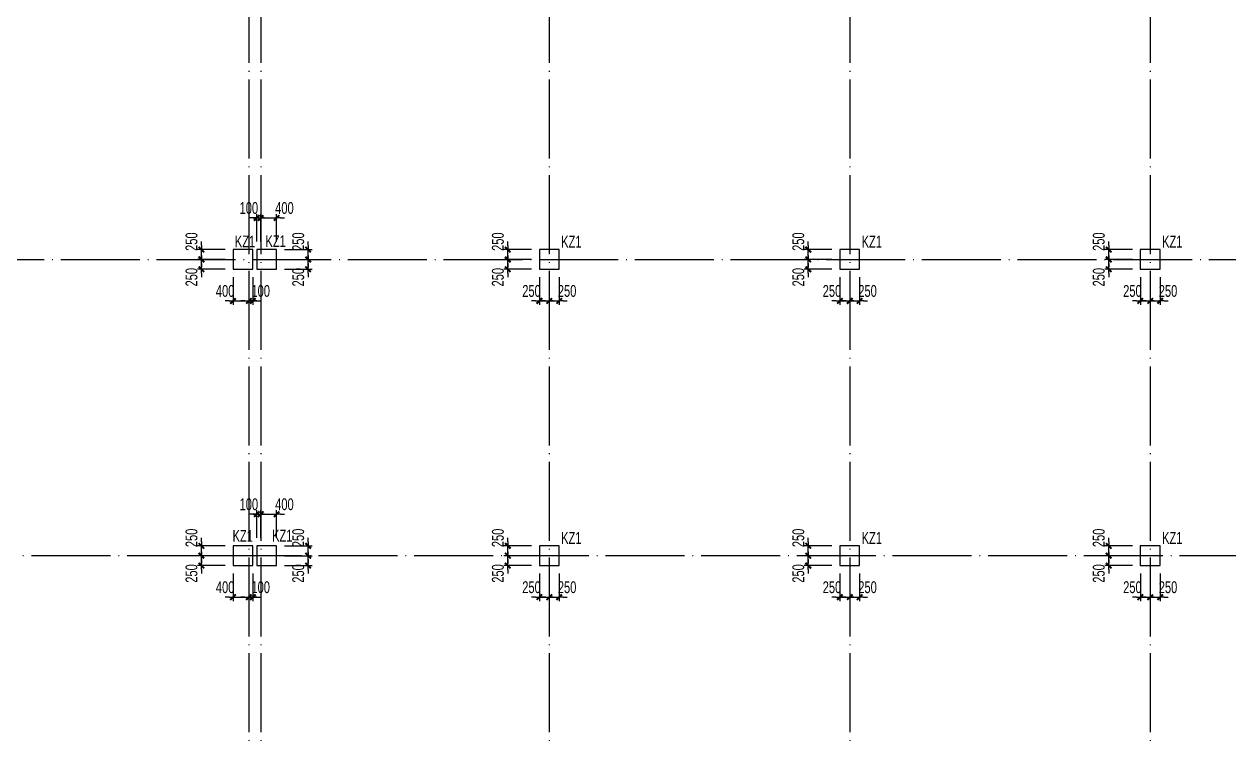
# Model space of a CAD drawing. Extents: x -21254 to 860439, y -324318 to 454338.
# Drawn here: x 576900 to 607375, y -111205 to -93083 of the extents above; entities that cross this region are included whole.
import ezdxf

# ---------------------------------------------------------------- set-up
doc = ezdxf.new("R2010")
doc.units = 0
doc.header["$LTSCALE"] = 1000
doc.header["$MEASUREMENT"] = 0
doc.linetypes.add('DOTE', pattern=[2.42, 2, -0.2, 0.02, -0.2])
doc.layers.get('0').update_dxf_attribs({"linetype": 'CONTINUOUS'})
doc.layers.get('Defpoints').update_dxf_attribs({"linetype": 'CONTINUOUS', "lineweight": 5})
for name, color, linetype in [('COLU', 7, 'CONTINUOUS'), ('COLU_DIM', 3, 'CONTINUOUS'), ('DOTE', 1, 'DOTE'), ('TEXT', 7, 'CONTINUOUS')]:
    doc.layers.add(name, color=color, linetype=linetype)
doc.styles.add('BW_Dim', font='Bweng.shx', dxfattribs={"width": 0.7, "bigfont": 'hztxt.shx'})
doc.dimstyles.new('Cyz_100_100', dxfattribs={"dimtxt": 300, "dimasz": 100, "dimexe": 100, "dimexo": 200, "dimgap": 100, "dimtad": 1, "dimdec": 0, "dimzin": 0, "dimdsep": 46, "dimtxsty": 'BW_Dim', "dimblk": '_bwk', "dimcen": 0, "dimclrt": 7, "dimadec": 0, "dimazin": 0, "dimtfac": 1, "dimtdec": 0, "dimtix": 1, "dimtmove": 2, "dimatfit": 0, "dimfxl": 1, "dimtolj": 1, "dimtzin": 0, "dimarcsym": 0})

# ---------------------------------------------------------------- blocks, each defined once
blk = doc.blocks.new('_bwk')
blk.add_line((-1, 0), (0, 0))
blk.add_lwpolyline([(-0.7, -0.7, 0.5, 0.5, 0), (0.7, 0.7, 0.5, 0.5, 0)], format="xyseb")
blk = doc.blocks.new('*D2905')
at = {"layer": 'COLU_DIM', "color": 0, "lineweight": -2, "transparency": 16777216}
for p, q in [((604935, -99041), (604235, -99041)), ((604335, -98941), (604335, -98841)), ((604335, -99291), (604335, -99041)), ((604935, -99291), (604235, -99291)), ((604335, -99391), (604335, -99491))]:
    blk.add_line(p, q, dxfattribs=at)
at = {"layer": 'Defpoints', "color": 0, "transparency": 16777216}
for p in [(604335, -99041), (605135, -99041), (605135, -99291)]:
    blk.add_point(p, dxfattribs=at)
at = {"layer": 'COLU_DIM', "color": 0, "lineweight": -2, "transparency": 16777216, "xscale": 100, "yscale": 100, "zscale": 100}
for p, rotation in [((604335, -99041), 270), ((604335, -99291), 90)]:
    blk.add_blockref('_bwk', p, dxfattribs=dict(at, rotation=rotation))
at = {"layer": 'COLU_DIM', "color": 7, "transparency": 16777216, "insert": (604085, -99491), "char_height": 300, "attachment_point": 5, "rotation": 90, "style": 'BW_Dim'}
blk.add_mtext('\\A1;250', dxfattribs=at)
blk = doc.blocks.new('*D2906')
at = {"layer": 'COLU_DIM', "color": 0, "lineweight": -2, "transparency": 16777216}
for p, q in [((604335, -98691), (604335, -98591)), ((604935, -98791), (604235, -98791)), ((604935, -99041), (604235, -99041)), ((604335, -99041), (604335, -98791)), ((604335, -99141), (604335, -99241))]:
    blk.add_line(p, q, dxfattribs=at)
at = {"layer": 'Defpoints', "color": 0, "transparency": 16777216}
for p in [(604335, -98791), (605135, -98791), (605135, -99041)]:
    blk.add_point(p, dxfattribs=at)
at = {"layer": 'COLU_DIM', "color": 0, "lineweight": -2, "transparency": 16777216, "xscale": 100, "yscale": 100, "zscale": 100}
for p, rotation in [((604335, -98791), 270), ((604335, -99041), 90)]:
    blk.add_blockref('_bwk', p, dxfattribs=dict(at, rotation=rotation))
at = {"layer": 'COLU_DIM', "color": 7, "transparency": 16777216, "insert": (604085, -98591), "char_height": 300, "attachment_point": 5, "rotation": 90, "style": 'BW_Dim'}
blk.add_mtext('\\A1;250', dxfattribs=at)
blk = doc.blocks.new('*D2907')
at = {"layer": 'COLU_DIM', "color": 0, "lineweight": -2, "transparency": 16777216}
for p, q in [((605135, -99491), (605135, -100191)), ((605385, -99491), (605385, -100191)), ((605035, -100091), (604935, -100091)), ((605135, -100091), (605385, -100091)), ((605485, -100091), (605585, -100091))]:
    blk.add_line(p, q, dxfattribs=at)
at = {"layer": 'Defpoints', "color": 0, "transparency": 16777216}
for p in [(605135, -99291), (605385, -99291), (605385, -100091)]:
    blk.add_point(p, dxfattribs=at)
at = {"layer": 'COLU_DIM', "color": 0, "lineweight": -2, "transparency": 16777216, "xscale": 100, "yscale": 100, "zscale": 100}
blk.add_blockref('_bwk', (605135, -100091), dxfattribs=at)
at = {"layer": 'COLU_DIM', "color": 0, "lineweight": -2, "transparency": 16777216, "xscale": 100, "yscale": 100, "zscale": 100, "rotation": 180}
blk.add_blockref('_bwk', (605385, -100091), dxfattribs=at)
at = {"layer": 'COLU_DIM', "color": 7, "transparency": 16777216, "insert": (604935, -99841), "char_height": 300, "attachment_point": 5, "style": 'BW_Dim'}
blk.add_mtext('\\A1;250', dxfattribs=at)
blk = doc.blocks.new('*D2908')
at = {"layer": 'COLU_DIM', "color": 0, "lineweight": -2, "transparency": 16777216}
for p, q in [((605385, -99491), (605385, -100191)), ((605635, -99491), (605635, -100191)), ((605285, -100091), (605185, -100091)), ((605385, -100091), (605635, -100091)), ((605735, -100091), (605835, -100091))]:
    blk.add_line(p, q, dxfattribs=at)
at = {"layer": 'Defpoints', "color": 0, "transparency": 16777216}
for p in [(605385, -99291), (605635, -99291), (605635, -100091)]:
    blk.add_point(p, dxfattribs=at)
at = {"layer": 'COLU_DIM', "color": 0, "lineweight": -2, "transparency": 16777216, "xscale": 100, "yscale": 100, "zscale": 100}
blk.add_blockref('_bwk', (605385, -100091), dxfattribs=at)
at = {"layer": 'COLU_DIM', "color": 0, "lineweight": -2, "transparency": 16777216, "xscale": 100, "yscale": 100, "zscale": 100, "rotation": 180}
blk.add_blockref('_bwk', (605635, -100091), dxfattribs=at)
at = {"layer": 'COLU_DIM', "color": 7, "transparency": 16777216, "insert": (605835, -99841), "char_height": 300, "attachment_point": 5, "style": 'BW_Dim'}
blk.add_mtext('\\A1;250', dxfattribs=at)
blk = doc.blocks.new('*D2909')
at = {"layer": 'COLU_DIM', "color": 0, "lineweight": -2, "transparency": 16777216}
for p, q in [((604335, -106441), (604335, -106341)), ((604935, -106541), (604235, -106541)), ((604335, -106791), (604335, -106541)), ((604935, -106791), (604235, -106791)), ((604335, -106891), (604335, -106991))]:
    blk.add_line(p, q, dxfattribs=at)
at = {"layer": 'Defpoints', "color": 0, "transparency": 16777216}
for p in [(604335, -106541), (605135, -106541), (605135, -106791)]:
    blk.add_point(p, dxfattribs=at)
at = {"layer": 'COLU_DIM', "color": 0, "lineweight": -2, "transparency": 16777216, "xscale": 100, "yscale": 100, "zscale": 100}
for p, rotation in [((604335, -106541), 270), ((604335, -106791), 90)]:
    blk.add_blockref('_bwk', p, dxfattribs=dict(at, rotation=rotation))
at = {"layer": 'COLU_DIM', "color": 7, "transparency": 16777216, "insert": (604085, -106991), "char_height": 300, "attachment_point": 5, "rotation": 90, "style": 'BW_Dim'}
blk.add_mtext('\\A1;250', dxfattribs=at)
blk = doc.blocks.new('*D2910')
at = {"layer": 'COLU_DIM', "color": 0, "lineweight": -2, "transparency": 16777216}
for p, q in [((604935, -106291), (604235, -106291)), ((604335, -106191), (604335, -106091)), ((604335, -106541), (604335, -106291)), ((604935, -106541), (604235, -106541)), ((604335, -106641), (604335, -106741))]:
    blk.add_line(p, q, dxfattribs=at)
at = {"layer": 'Defpoints', "color": 0, "transparency": 16777216}
for p in [(604335, -106291), (605135, -106291), (605135, -106541)]:
    blk.add_point(p, dxfattribs=at)
at = {"layer": 'COLU_DIM', "color": 0, "lineweight": -2, "transparency": 16777216, "xscale": 100, "yscale": 100, "zscale": 100}
for p, rotation in [((604335, -106291), 270), ((604335, -106541), 90)]:
    blk.add_blockref('_bwk', p, dxfattribs=dict(at, rotation=rotation))
at = {"layer": 'COLU_DIM', "color": 7, "transparency": 16777216, "insert": (604085, -106091), "char_height": 300, "attachment_point": 5, "rotation": 90, "style": 'BW_Dim'}
blk.add_mtext('\\A1;250', dxfattribs=at)
blk = doc.blocks.new('*D2911')
at = {"layer": 'COLU_DIM', "color": 0, "lineweight": -2, "transparency": 16777216}
for p, q in [((605135, -106991), (605135, -107691)), ((605385, -106991), (605385, -107691)), ((605035, -107591), (604935, -107591)), ((605135, -107591), (605385, -107591)), ((605485, -107591), (605585, -107591))]:
    blk.add_line(p, q, dxfattribs=at)
at = {"layer": 'Defpoints', "color": 0, "transparency": 16777216}
for p in [(605135, -106791), (605385, -106791), (605385, -107591)]:
    blk.add_point(p, dxfattribs=at)
at = {"layer": 'COLU_DIM', "color": 0, "lineweight": -2, "transparency": 16777216, "xscale": 100, "yscale": 100, "zscale": 100}
blk.add_blockref('_bwk', (605135, -107591), dxfattribs=at)
at = {"layer": 'COLU_DIM', "color": 0, "lineweight": -2, "transparency": 16777216, "xscale": 100, "yscale": 100, "zscale": 100, "rotation": 180}
blk.add_blockref('_bwk', (605385, -107591), dxfattribs=at)
at = {"layer": 'COLU_DIM', "color": 7, "transparency": 16777216, "insert": (604935, -107341), "char_height": 300, "attachment_point": 5, "style": 'BW_Dim'}
blk.add_mtext('\\A1;250', dxfattribs=at)
blk = doc.blocks.new('*D2912')
at = {"layer": 'COLU_DIM', "color": 0, "lineweight": -2, "transparency": 16777216}
for p, q in [((605385, -106991), (605385, -107691)), ((605635, -106991), (605635, -107691)), ((605285, -107591), (605185, -107591)), ((605385, -107591), (605635, -107591)), ((605735, -107591), (605835, -107591))]:
    blk.add_line(p, q, dxfattribs=at)
at = {"layer": 'Defpoints', "color": 0, "transparency": 16777216}
for p in [(605385, -106791), (605635, -106791), (605635, -107591)]:
    blk.add_point(p, dxfattribs=at)
at = {"layer": 'COLU_DIM', "color": 0, "lineweight": -2, "transparency": 16777216, "xscale": 100, "yscale": 100, "zscale": 100}
blk.add_blockref('_bwk', (605385, -107591), dxfattribs=at)
at = {"layer": 'COLU_DIM', "color": 0, "lineweight": -2, "transparency": 16777216, "xscale": 100, "yscale": 100, "zscale": 100, "rotation": 180}
blk.add_blockref('_bwk', (605635, -107591), dxfattribs=at)
at = {"layer": 'COLU_DIM', "color": 7, "transparency": 16777216, "insert": (605835, -107341), "char_height": 300, "attachment_point": 5, "style": 'BW_Dim'}
blk.add_mtext('\\A1;250', dxfattribs=at)
blk = doc.blocks.new('*D2925')
at = {"layer": 'COLU_DIM', "color": 0, "lineweight": -2, "transparency": 16777216}
for p, q in [((597335, -99041), (596635, -99041)), ((596735, -98941), (596735, -98841)), ((596735, -99291), (596735, -99041)), ((597335, -99291), (596635, -99291)), ((596735, -99391), (596735, -99491))]:
    blk.add_line(p, q, dxfattribs=at)
at = {"layer": 'Defpoints', "color": 0, "transparency": 16777216}
for p in [(596735, -99041), (597535, -99041), (597535, -99291)]:
    blk.add_point(p, dxfattribs=at)
at = {"layer": 'COLU_DIM', "color": 0, "lineweight": -2, "transparency": 16777216, "xscale": 100, "yscale": 100, "zscale": 100}
for p, rotation in [((596735, -99041), 270), ((596735, -99291), 90)]:
    blk.add_blockref('_bwk', p, dxfattribs=dict(at, rotation=rotation))
at = {"layer": 'COLU_DIM', "color": 7, "transparency": 16777216, "insert": (596485, -99491), "char_height": 300, "attachment_point": 5, "rotation": 90, "style": 'BW_Dim'}
blk.add_mtext('\\A1;250', dxfattribs=at)
blk = doc.blocks.new('*D2926')
at = {"layer": 'COLU_DIM', "color": 0, "lineweight": -2, "transparency": 16777216}
for p, q in [((596735, -98691), (596735, -98591)), ((597335, -98791), (596635, -98791)), ((597335, -99041), (596635, -99041)), ((596735, -99041), (596735, -98791)), ((596735, -99141), (596735, -99241))]:
    blk.add_line(p, q, dxfattribs=at)
at = {"layer": 'Defpoints', "color": 0, "transparency": 16777216}
for p in [(596735, -98791), (597535, -98791), (597535, -99041)]:
    blk.add_point(p, dxfattribs=at)
at = {"layer": 'COLU_DIM', "color": 0, "lineweight": -2, "transparency": 16777216, "xscale": 100, "yscale": 100, "zscale": 100}
for p, rotation in [((596735, -98791), 270), ((596735, -99041), 90)]:
    blk.add_blockref('_bwk', p, dxfattribs=dict(at, rotation=rotation))
at = {"layer": 'COLU_DIM', "color": 7, "transparency": 16777216, "insert": (596485, -98591), "char_height": 300, "attachment_point": 5, "rotation": 90, "style": 'BW_Dim'}
blk.add_mtext('\\A1;250', dxfattribs=at)
blk = doc.blocks.new('*D2927')
at = {"layer": 'COLU_DIM', "color": 0, "lineweight": -2, "transparency": 16777216}
for p, q in [((597535, -99491), (597535, -100191)), ((597785, -99491), (597785, -100191)), ((597435, -100091), (597335, -100091)), ((597535, -100091), (597785, -100091)), ((597885, -100091), (597985, -100091))]:
    blk.add_line(p, q, dxfattribs=at)
at = {"layer": 'Defpoints', "color": 0, "transparency": 16777216}
for p in [(597535, -99291), (597785, -99291), (597785, -100091)]:
    blk.add_point(p, dxfattribs=at)
at = {"layer": 'COLU_DIM', "color": 0, "lineweight": -2, "transparency": 16777216, "xscale": 100, "yscale": 100, "zscale": 100}
blk.add_blockref('_bwk', (597535, -100091), dxfattribs=at)
at = {"layer": 'COLU_DIM', "color": 0, "lineweight": -2, "transparency": 16777216, "xscale": 100, "yscale": 100, "zscale": 100, "rotation": 180}
blk.add_blockref('_bwk', (597785, -100091), dxfattribs=at)
at = {"layer": 'COLU_DIM', "color": 7, "transparency": 16777216, "insert": (597335, -99841), "char_height": 300, "attachment_point": 5, "style": 'BW_Dim'}
blk.add_mtext('\\A1;250', dxfattribs=at)
blk = doc.blocks.new('*D2928')
at = {"layer": 'COLU_DIM', "color": 0, "lineweight": -2, "transparency": 16777216}
for p, q in [((597785, -99491), (597785, -100191)), ((598035, -99491), (598035, -100191)), ((597685, -100091), (597585, -100091)), ((597785, -100091), (598035, -100091)), ((598135, -100091), (598235, -100091))]:
    blk.add_line(p, q, dxfattribs=at)
at = {"layer": 'Defpoints', "color": 0, "transparency": 16777216}
for p in [(597785, -99291), (598035, -99291), (598035, -100091)]:
    blk.add_point(p, dxfattribs=at)
at = {"layer": 'COLU_DIM', "color": 0, "lineweight": -2, "transparency": 16777216, "xscale": 100, "yscale": 100, "zscale": 100}
blk.add_blockref('_bwk', (597785, -100091), dxfattribs=at)
at = {"layer": 'COLU_DIM', "color": 0, "lineweight": -2, "transparency": 16777216, "xscale": 100, "yscale": 100, "zscale": 100, "rotation": 180}
blk.add_blockref('_bwk', (598035, -100091), dxfattribs=at)
at = {"layer": 'COLU_DIM', "color": 7, "transparency": 16777216, "insert": (598235, -99841), "char_height": 300, "attachment_point": 5, "style": 'BW_Dim'}
blk.add_mtext('\\A1;250', dxfattribs=at)
blk = doc.blocks.new('*D2929')
at = {"layer": 'COLU_DIM', "color": 0, "lineweight": -2, "transparency": 16777216}
for p, q in [((596735, -106441), (596735, -106341)), ((597335, -106541), (596635, -106541)), ((596735, -106791), (596735, -106541)), ((597335, -106791), (596635, -106791)), ((596735, -106891), (596735, -106991))]:
    blk.add_line(p, q, dxfattribs=at)
at = {"layer": 'Defpoints', "color": 0, "transparency": 16777216}
for p in [(596735, -106541), (597535, -106541), (597535, -106791)]:
    blk.add_point(p, dxfattribs=at)
at = {"layer": 'COLU_DIM', "color": 0, "lineweight": -2, "transparency": 16777216, "xscale": 100, "yscale": 100, "zscale": 100}
for p, rotation in [((596735, -106541), 270), ((596735, -106791), 90)]:
    blk.add_blockref('_bwk', p, dxfattribs=dict(at, rotation=rotation))
at = {"layer": 'COLU_DIM', "color": 7, "transparency": 16777216, "insert": (596485, -106991), "char_height": 300, "attachment_point": 5, "rotation": 90, "style": 'BW_Dim'}
blk.add_mtext('\\A1;250', dxfattribs=at)
blk = doc.blocks.new('*D2930')
at = {"layer": 'COLU_DIM', "color": 0, "lineweight": -2, "transparency": 16777216}
for p, q in [((597335, -106291), (596635, -106291)), ((596735, -106191), (596735, -106091)), ((596735, -106541), (596735, -106291)), ((597335, -106541), (596635, -106541)), ((596735, -106641), (596735, -106741))]:
    blk.add_line(p, q, dxfattribs=at)
at = {"layer": 'Defpoints', "color": 0, "transparency": 16777216}
for p in [(596735, -106291), (597535, -106291), (597535, -106541)]:
    blk.add_point(p, dxfattribs=at)
at = {"layer": 'COLU_DIM', "color": 0, "lineweight": -2, "transparency": 16777216, "xscale": 100, "yscale": 100, "zscale": 100}
for p, rotation in [((596735, -106291), 270), ((596735, -106541), 90)]:
    blk.add_blockref('_bwk', p, dxfattribs=dict(at, rotation=rotation))
at = {"layer": 'COLU_DIM', "color": 7, "transparency": 16777216, "insert": (596485, -106091), "char_height": 300, "attachment_point": 5, "rotation": 90, "style": 'BW_Dim'}
blk.add_mtext('\\A1;250', dxfattribs=at)
blk = doc.blocks.new('*D2931')
at = {"layer": 'COLU_DIM', "color": 0, "lineweight": -2, "transparency": 16777216}
for p, q in [((597535, -106991), (597535, -107691)), ((597785, -106991), (597785, -107691)), ((597435, -107591), (597335, -107591)), ((597535, -107591), (597785, -107591)), ((597885, -107591), (597985, -107591))]:
    blk.add_line(p, q, dxfattribs=at)
at = {"layer": 'Defpoints', "color": 0, "transparency": 16777216}
for p in [(597535, -106791), (597785, -106791), (597785, -107591)]:
    blk.add_point(p, dxfattribs=at)
at = {"layer": 'COLU_DIM', "color": 0, "lineweight": -2, "transparency": 16777216, "xscale": 100, "yscale": 100, "zscale": 100}
blk.add_blockref('_bwk', (597535, -107591), dxfattribs=at)
at = {"layer": 'COLU_DIM', "color": 0, "lineweight": -2, "transparency": 16777216, "xscale": 100, "yscale": 100, "zscale": 100, "rotation": 180}
blk.add_blockref('_bwk', (597785, -107591), dxfattribs=at)
at = {"layer": 'COLU_DIM', "color": 7, "transparency": 16777216, "insert": (597335, -107341), "char_height": 300, "attachment_point": 5, "style": 'BW_Dim'}
blk.add_mtext('\\A1;250', dxfattribs=at)
blk = doc.blocks.new('*D2932')
at = {"layer": 'COLU_DIM', "color": 0, "lineweight": -2, "transparency": 16777216}
for p, q in [((597785, -106991), (597785, -107691)), ((598035, -106991), (598035, -107691)), ((597685, -107591), (597585, -107591)), ((597785, -107591), (598035, -107591)), ((598135, -107591), (598235, -107591))]:
    blk.add_line(p, q, dxfattribs=at)
at = {"layer": 'Defpoints', "color": 0, "transparency": 16777216}
for p in [(597785, -106791), (598035, -106791), (598035, -107591)]:
    blk.add_point(p, dxfattribs=at)
at = {"layer": 'COLU_DIM', "color": 0, "lineweight": -2, "transparency": 16777216, "xscale": 100, "yscale": 100, "zscale": 100}
blk.add_blockref('_bwk', (597785, -107591), dxfattribs=at)
at = {"layer": 'COLU_DIM', "color": 0, "lineweight": -2, "transparency": 16777216, "xscale": 100, "yscale": 100, "zscale": 100, "rotation": 180}
blk.add_blockref('_bwk', (598035, -107591), dxfattribs=at)
at = {"layer": 'COLU_DIM', "color": 7, "transparency": 16777216, "insert": (598235, -107341), "char_height": 300, "attachment_point": 5, "style": 'BW_Dim'}
blk.add_mtext('\\A1;250', dxfattribs=at)
blk = doc.blocks.new('*D2945')
at = {"layer": 'COLU_DIM', "color": 0, "lineweight": -2, "transparency": 16777216}
for p, q in [((589735, -99041), (589035, -99041)), ((589135, -98941), (589135, -98841)), ((589135, -99291), (589135, -99041)), ((589735, -99291), (589035, -99291)), ((589135, -99391), (589135, -99491))]:
    blk.add_line(p, q, dxfattribs=at)
at = {"layer": 'Defpoints', "color": 0, "transparency": 16777216}
for p in [(589135, -99041), (589935, -99041), (589935, -99291)]:
    blk.add_point(p, dxfattribs=at)
at = {"layer": 'COLU_DIM', "color": 0, "lineweight": -2, "transparency": 16777216, "xscale": 100, "yscale": 100, "zscale": 100}
for p, rotation in [((589135, -99041), 270), ((589135, -99291), 90)]:
    blk.add_blockref('_bwk', p, dxfattribs=dict(at, rotation=rotation))
at = {"layer": 'COLU_DIM', "color": 7, "transparency": 16777216, "insert": (588885, -99491), "char_height": 300, "attachment_point": 5, "rotation": 90, "style": 'BW_Dim'}
blk.add_mtext('\\A1;250', dxfattribs=at)
blk = doc.blocks.new('*D2946')
at = {"layer": 'COLU_DIM', "color": 0, "lineweight": -2, "transparency": 16777216}
for p, q in [((589135, -98691), (589135, -98591)), ((589735, -98791), (589035, -98791)), ((589735, -99041), (589035, -99041)), ((589135, -99041), (589135, -98791)), ((589135, -99141), (589135, -99241))]:
    blk.add_line(p, q, dxfattribs=at)
at = {"layer": 'Defpoints', "color": 0, "transparency": 16777216}
for p in [(589135, -98791), (589935, -98791), (589935, -99041)]:
    blk.add_point(p, dxfattribs=at)
at = {"layer": 'COLU_DIM', "color": 0, "lineweight": -2, "transparency": 16777216, "xscale": 100, "yscale": 100, "zscale": 100}
for p, rotation in [((589135, -98791), 270), ((589135, -99041), 90)]:
    blk.add_blockref('_bwk', p, dxfattribs=dict(at, rotation=rotation))
at = {"layer": 'COLU_DIM', "color": 7, "transparency": 16777216, "insert": (588885, -98591), "char_height": 300, "attachment_point": 5, "rotation": 90, "style": 'BW_Dim'}
blk.add_mtext('\\A1;250', dxfattribs=at)
blk = doc.blocks.new('*D2947')
at = {"layer": 'COLU_DIM', "color": 0, "lineweight": -2, "transparency": 16777216}
for p, q in [((589935, -99491), (589935, -100191)), ((590185, -99491), (590185, -100191)), ((589835, -100091), (589735, -100091)), ((589935, -100091), (590185, -100091)), ((590285, -100091), (590385, -100091))]:
    blk.add_line(p, q, dxfattribs=at)
at = {"layer": 'Defpoints', "color": 0, "transparency": 16777216}
for p in [(589935, -99291), (590185, -99291), (590185, -100091)]:
    blk.add_point(p, dxfattribs=at)
at = {"layer": 'COLU_DIM', "color": 0, "lineweight": -2, "transparency": 16777216, "xscale": 100, "yscale": 100, "zscale": 100}
blk.add_blockref('_bwk', (589935, -100091), dxfattribs=at)
at = {"layer": 'COLU_DIM', "color": 0, "lineweight": -2, "transparency": 16777216, "xscale": 100, "yscale": 100, "zscale": 100, "rotation": 180}
blk.add_blockref('_bwk', (590185, -100091), dxfattribs=at)
at = {"layer": 'COLU_DIM', "color": 7, "transparency": 16777216, "insert": (589735, -99841), "char_height": 300, "attachment_point": 5, "style": 'BW_Dim'}
blk.add_mtext('\\A1;250', dxfattribs=at)
blk = doc.blocks.new('*D2948')
at = {"layer": 'COLU_DIM', "color": 0, "lineweight": -2, "transparency": 16777216}
for p, q in [((590185, -99491), (590185, -100191)), ((590435, -99491), (590435, -100191)), ((590085, -100091), (589985, -100091)), ((590185, -100091), (590435, -100091)), ((590535, -100091), (590635, -100091))]:
    blk.add_line(p, q, dxfattribs=at)
at = {"layer": 'Defpoints', "color": 0, "transparency": 16777216}
for p in [(590185, -99291), (590435, -99291), (590435, -100091)]:
    blk.add_point(p, dxfattribs=at)
at = {"layer": 'COLU_DIM', "color": 0, "lineweight": -2, "transparency": 16777216, "xscale": 100, "yscale": 100, "zscale": 100}
blk.add_blockref('_bwk', (590185, -100091), dxfattribs=at)
at = {"layer": 'COLU_DIM', "color": 0, "lineweight": -2, "transparency": 16777216, "xscale": 100, "yscale": 100, "zscale": 100, "rotation": 180}
blk.add_blockref('_bwk', (590435, -100091), dxfattribs=at)
at = {"layer": 'COLU_DIM', "color": 7, "transparency": 16777216, "insert": (590635, -99841), "char_height": 300, "attachment_point": 5, "style": 'BW_Dim'}
blk.add_mtext('\\A1;250', dxfattribs=at)
blk = doc.blocks.new('*D2949')
at = {"layer": 'COLU_DIM', "color": 0, "lineweight": -2, "transparency": 16777216}
for p, q in [((589135, -106441), (589135, -106341)), ((589735, -106541), (589035, -106541)), ((589135, -106791), (589135, -106541)), ((589735, -106791), (589035, -106791)), ((589135, -106891), (589135, -106991))]:
    blk.add_line(p, q, dxfattribs=at)
at = {"layer": 'Defpoints', "color": 0, "transparency": 16777216}
for p in [(589135, -106541), (589935, -106541), (589935, -106791)]:
    blk.add_point(p, dxfattribs=at)
at = {"layer": 'COLU_DIM', "color": 0, "lineweight": -2, "transparency": 16777216, "xscale": 100, "yscale": 100, "zscale": 100}
for p, rotation in [((589135, -106541), 270), ((589135, -106791), 90)]:
    blk.add_blockref('_bwk', p, dxfattribs=dict(at, rotation=rotation))
at = {"layer": 'COLU_DIM', "color": 7, "transparency": 16777216, "insert": (588885, -106991), "char_height": 300, "attachment_point": 5, "rotation": 90, "style": 'BW_Dim'}
blk.add_mtext('\\A1;250', dxfattribs=at)
blk = doc.blocks.new('*D2950')
at = {"layer": 'COLU_DIM', "color": 0, "lineweight": -2, "transparency": 16777216}
for p, q in [((589735, -106291), (589035, -106291)), ((589135, -106191), (589135, -106091)), ((589135, -106541), (589135, -106291)), ((589735, -106541), (589035, -106541)), ((589135, -106641), (589135, -106741))]:
    blk.add_line(p, q, dxfattribs=at)
at = {"layer": 'Defpoints', "color": 0, "transparency": 16777216}
for p in [(589135, -106291), (589935, -106291), (589935, -106541)]:
    blk.add_point(p, dxfattribs=at)
at = {"layer": 'COLU_DIM', "color": 0, "lineweight": -2, "transparency": 16777216, "xscale": 100, "yscale": 100, "zscale": 100}
for p, rotation in [((589135, -106291), 270), ((589135, -106541), 90)]:
    blk.add_blockref('_bwk', p, dxfattribs=dict(at, rotation=rotation))
at = {"layer": 'COLU_DIM', "color": 7, "transparency": 16777216, "insert": (588885, -106091), "char_height": 300, "attachment_point": 5, "rotation": 90, "style": 'BW_Dim'}
blk.add_mtext('\\A1;250', dxfattribs=at)
blk = doc.blocks.new('*D2951')
at = {"layer": 'COLU_DIM', "color": 0, "lineweight": -2, "transparency": 16777216}
for p, q in [((589935, -106991), (589935, -107691)), ((590185, -106991), (590185, -107691)), ((589835, -107591), (589735, -107591)), ((589935, -107591), (590185, -107591)), ((590285, -107591), (590385, -107591))]:
    blk.add_line(p, q, dxfattribs=at)
at = {"layer": 'Defpoints', "color": 0, "transparency": 16777216}
for p in [(589935, -106791), (590185, -106791), (590185, -107591)]:
    blk.add_point(p, dxfattribs=at)
at = {"layer": 'COLU_DIM', "color": 0, "lineweight": -2, "transparency": 16777216, "xscale": 100, "yscale": 100, "zscale": 100}
blk.add_blockref('_bwk', (589935, -107591), dxfattribs=at)
at = {"layer": 'COLU_DIM', "color": 0, "lineweight": -2, "transparency": 16777216, "xscale": 100, "yscale": 100, "zscale": 100, "rotation": 180}
blk.add_blockref('_bwk', (590185, -107591), dxfattribs=at)
at = {"layer": 'COLU_DIM', "color": 7, "transparency": 16777216, "insert": (589735, -107341), "char_height": 300, "attachment_point": 5, "style": 'BW_Dim'}
blk.add_mtext('\\A1;250', dxfattribs=at)
blk = doc.blocks.new('*D2952')
at = {"layer": 'COLU_DIM', "color": 0, "lineweight": -2, "transparency": 16777216}
for p, q in [((590185, -106991), (590185, -107691)), ((590435, -106991), (590435, -107691)), ((590085, -107591), (589985, -107591)), ((590185, -107591), (590435, -107591)), ((590535, -107591), (590635, -107591))]:
    blk.add_line(p, q, dxfattribs=at)
at = {"layer": 'Defpoints', "color": 0, "transparency": 16777216}
for p in [(590185, -106791), (590435, -106791), (590435, -107591)]:
    blk.add_point(p, dxfattribs=at)
at = {"layer": 'COLU_DIM', "color": 0, "lineweight": -2, "transparency": 16777216, "xscale": 100, "yscale": 100, "zscale": 100}
blk.add_blockref('_bwk', (590185, -107591), dxfattribs=at)
at = {"layer": 'COLU_DIM', "color": 0, "lineweight": -2, "transparency": 16777216, "xscale": 100, "yscale": 100, "zscale": 100, "rotation": 180}
blk.add_blockref('_bwk', (590435, -107591), dxfattribs=at)
at = {"layer": 'COLU_DIM', "color": 7, "transparency": 16777216, "insert": (590635, -107341), "char_height": 300, "attachment_point": 5, "style": 'BW_Dim'}
blk.add_mtext('\\A1;250', dxfattribs=at)
blk = doc.blocks.new('*D3073')
at = {"layer": 'COLU_DIM', "color": 0, "lineweight": -2, "transparency": 16777216}
for p, q in [((581985, -99041), (581285, -99041)), ((581385, -98941), (581385, -98841)), ((581385, -99291), (581385, -99041)), ((581985, -99291), (581285, -99291)), ((581385, -99391), (581385, -99491))]:
    blk.add_line(p, q, dxfattribs=at)
at = {"layer": 'Defpoints', "color": 0, "transparency": 16777216}
for p in [(581385, -99041), (582185, -99041), (582185, -99291)]:
    blk.add_point(p, dxfattribs=at)
at = {"layer": 'COLU_DIM', "color": 0, "lineweight": -2, "transparency": 16777216, "xscale": 100, "yscale": 100, "zscale": 100}
for p, rotation in [((581385, -99041), 270), ((581385, -99291), 90)]:
    blk.add_blockref('_bwk', p, dxfattribs=dict(at, rotation=rotation))
at = {"layer": 'COLU_DIM', "color": 7, "transparency": 16777216, "insert": (581135, -99491), "char_height": 300, "attachment_point": 5, "rotation": 90, "style": 'BW_Dim'}
blk.add_mtext('\\A1;250', dxfattribs=at)
blk = doc.blocks.new('*D3074')
at = {"layer": 'COLU_DIM', "color": 0, "lineweight": -2, "transparency": 16777216}
for p, q in [((581385, -98691), (581385, -98591)), ((581985, -98791), (581285, -98791)), ((581985, -99041), (581285, -99041)), ((581385, -99041), (581385, -98791)), ((581385, -99141), (581385, -99241))]:
    blk.add_line(p, q, dxfattribs=at)
at = {"layer": 'Defpoints', "color": 0, "transparency": 16777216}
for p in [(581385, -98791), (582185, -98791), (582185, -99041)]:
    blk.add_point(p, dxfattribs=at)
at = {"layer": 'COLU_DIM', "color": 0, "lineweight": -2, "transparency": 16777216, "xscale": 100, "yscale": 100, "zscale": 100}
for p, rotation in [((581385, -98791), 270), ((581385, -99041), 90)]:
    blk.add_blockref('_bwk', p, dxfattribs=dict(at, rotation=rotation))
at = {"layer": 'COLU_DIM', "color": 7, "transparency": 16777216, "insert": (581135, -98591), "char_height": 300, "attachment_point": 5, "rotation": 90, "style": 'BW_Dim'}
blk.add_mtext('\\A1;250', dxfattribs=at)
blk = doc.blocks.new('*D3075')
at = {"layer": 'COLU_DIM', "color": 0, "lineweight": -2, "transparency": 16777216}
for p, q in [((582185, -99491), (582185, -100191)), ((582585, -99491), (582585, -100191)), ((582085, -100091), (581985, -100091)), ((582185, -100091), (582585, -100091)), ((582685, -100091), (582785, -100091))]:
    blk.add_line(p, q, dxfattribs=at)
at = {"layer": 'Defpoints', "color": 0, "transparency": 16777216}
for p in [(582185, -99291), (582585, -99291), (582585, -100091)]:
    blk.add_point(p, dxfattribs=at)
at = {"layer": 'COLU_DIM', "color": 0, "lineweight": -2, "transparency": 16777216, "xscale": 100, "yscale": 100, "zscale": 100}
blk.add_blockref('_bwk', (582185, -100091), dxfattribs=at)
at = {"layer": 'COLU_DIM', "color": 0, "lineweight": -2, "transparency": 16777216, "xscale": 100, "yscale": 100, "zscale": 100, "rotation": 180}
blk.add_blockref('_bwk', (582585, -100091), dxfattribs=at)
at = {"layer": 'COLU_DIM', "color": 7, "transparency": 16777216, "insert": (581985, -99841), "char_height": 300, "attachment_point": 5, "style": 'BW_Dim'}
blk.add_mtext('\\A1;400', dxfattribs=at)
blk = doc.blocks.new('*D3076')
at = {"layer": 'COLU_DIM', "color": 0, "lineweight": -2, "transparency": 16777216}
for p, q in [((582585, -99491), (582585, -100191)), ((582685, -99491), (582685, -100191)), ((582485, -100091), (582385, -100091)), ((582585, -100091), (582685, -100091)), ((582785, -100091), (582885, -100091))]:
    blk.add_line(p, q, dxfattribs=at)
at = {"layer": 'Defpoints', "color": 0, "transparency": 16777216}
for p in [(582585, -99291), (582685, -99291), (582685, -100091)]:
    blk.add_point(p, dxfattribs=at)
at = {"layer": 'COLU_DIM', "color": 0, "lineweight": -2, "transparency": 16777216, "xscale": 100, "yscale": 100, "zscale": 100}
blk.add_blockref('_bwk', (582585, -100091), dxfattribs=at)
at = {"layer": 'COLU_DIM', "color": 0, "lineweight": -2, "transparency": 16777216, "xscale": 100, "yscale": 100, "zscale": 100, "rotation": 180}
blk.add_blockref('_bwk', (582685, -100091), dxfattribs=at)
at = {"layer": 'COLU_DIM', "color": 7, "transparency": 16777216, "insert": (582885, -99841), "char_height": 300, "attachment_point": 5, "style": 'BW_Dim'}
blk.add_mtext('\\A1;100', dxfattribs=at)
blk = doc.blocks.new('*D3077')
at = {"layer": 'COLU_DIM', "color": 0, "lineweight": -2, "transparency": 16777216}
for p, q in [((581385, -106441), (581385, -106341)), ((581985, -106541), (581285, -106541)), ((581385, -106791), (581385, -106541)), ((581985, -106791), (581285, -106791)), ((581385, -106891), (581385, -106991))]:
    blk.add_line(p, q, dxfattribs=at)
at = {"layer": 'Defpoints', "color": 0, "transparency": 16777216}
for p in [(581385, -106541), (582185, -106541), (582185, -106791)]:
    blk.add_point(p, dxfattribs=at)
at = {"layer": 'COLU_DIM', "color": 0, "lineweight": -2, "transparency": 16777216, "xscale": 100, "yscale": 100, "zscale": 100}
for p, rotation in [((581385, -106541), 270), ((581385, -106791), 90)]:
    blk.add_blockref('_bwk', p, dxfattribs=dict(at, rotation=rotation))
at = {"layer": 'COLU_DIM', "color": 7, "transparency": 16777216, "insert": (581135, -106991), "char_height": 300, "attachment_point": 5, "rotation": 90, "style": 'BW_Dim'}
blk.add_mtext('\\A1;250', dxfattribs=at)
blk = doc.blocks.new('*D3078')
at = {"layer": 'COLU_DIM', "color": 0, "lineweight": -2, "transparency": 16777216}
for p, q in [((581985, -106291), (581285, -106291)), ((581385, -106191), (581385, -106091)), ((581385, -106541), (581385, -106291)), ((581985, -106541), (581285, -106541)), ((581385, -106641), (581385, -106741))]:
    blk.add_line(p, q, dxfattribs=at)
at = {"layer": 'Defpoints', "color": 0, "transparency": 16777216}
for p in [(581385, -106291), (582185, -106291), (582185, -106541)]:
    blk.add_point(p, dxfattribs=at)
at = {"layer": 'COLU_DIM', "color": 0, "lineweight": -2, "transparency": 16777216, "xscale": 100, "yscale": 100, "zscale": 100}
for p, rotation in [((581385, -106291), 270), ((581385, -106541), 90)]:
    blk.add_blockref('_bwk', p, dxfattribs=dict(at, rotation=rotation))
at = {"layer": 'COLU_DIM', "color": 7, "transparency": 16777216, "insert": (581135, -106091), "char_height": 300, "attachment_point": 5, "rotation": 90, "style": 'BW_Dim'}
blk.add_mtext('\\A1;250', dxfattribs=at)
blk = doc.blocks.new('*D3079')
at = {"layer": 'COLU_DIM', "color": 0, "lineweight": -2, "transparency": 16777216}
for p, q in [((582185, -106991), (582185, -107691)), ((582585, -106991), (582585, -107691)), ((582085, -107591), (581985, -107591)), ((582185, -107591), (582585, -107591)), ((582685, -107591), (582785, -107591))]:
    blk.add_line(p, q, dxfattribs=at)
at = {"layer": 'Defpoints', "color": 0, "transparency": 16777216}
for p in [(582185, -106791), (582585, -106791), (582585, -107591)]:
    blk.add_point(p, dxfattribs=at)
at = {"layer": 'COLU_DIM', "color": 0, "lineweight": -2, "transparency": 16777216, "xscale": 100, "yscale": 100, "zscale": 100}
blk.add_blockref('_bwk', (582185, -107591), dxfattribs=at)
at = {"layer": 'COLU_DIM', "color": 0, "lineweight": -2, "transparency": 16777216, "xscale": 100, "yscale": 100, "zscale": 100, "rotation": 180}
blk.add_blockref('_bwk', (582585, -107591), dxfattribs=at)
at = {"layer": 'COLU_DIM', "color": 7, "transparency": 16777216, "insert": (581985, -107341), "char_height": 300, "attachment_point": 5, "style": 'BW_Dim'}
blk.add_mtext('\\A1;400', dxfattribs=at)
blk = doc.blocks.new('*D3080')
at = {"layer": 'COLU_DIM', "color": 0, "lineweight": -2, "transparency": 16777216}
for p, q in [((582585, -106991), (582585, -107691)), ((582685, -106991), (582685, -107691)), ((582485, -107591), (582385, -107591)), ((582585, -107591), (582685, -107591)), ((582785, -107591), (582885, -107591))]:
    blk.add_line(p, q, dxfattribs=at)
at = {"layer": 'Defpoints', "color": 0, "transparency": 16777216}
for p in [(582585, -106791), (582685, -106791), (582685, -107591)]:
    blk.add_point(p, dxfattribs=at)
at = {"layer": 'COLU_DIM', "color": 0, "lineweight": -2, "transparency": 16777216, "xscale": 100, "yscale": 100, "zscale": 100}
blk.add_blockref('_bwk', (582585, -107591), dxfattribs=at)
at = {"layer": 'COLU_DIM', "color": 0, "lineweight": -2, "transparency": 16777216, "xscale": 100, "yscale": 100, "zscale": 100, "rotation": 180}
blk.add_blockref('_bwk', (582685, -107591), dxfattribs=at)
at = {"layer": 'COLU_DIM', "color": 7, "transparency": 16777216, "insert": (582885, -107341), "char_height": 300, "attachment_point": 5, "style": 'BW_Dim'}
blk.add_mtext('\\A1;100', dxfattribs=at)
blk = doc.blocks.new('*D3089')
at = {"layer": 'COLU_DIM', "color": 0, "lineweight": -2, "transparency": 16777216}
for p, q in [((584085, -106441), (584085, -106341)), ((583485, -106541), (584185, -106541)), ((584085, -106791), (584085, -106541)), ((583485, -106791), (584185, -106791)), ((584085, -106891), (584085, -106991))]:
    blk.add_line(p, q, dxfattribs=at)
at = {"layer": 'Defpoints', "color": 0, "transparency": 16777216}
for p in [(583285, -106541), (584085, -106541), (583285, -106791)]:
    blk.add_point(p, dxfattribs=at)
at = {"layer": 'COLU_DIM', "color": 0, "lineweight": -2, "transparency": 16777216, "xscale": 100, "yscale": 100, "zscale": 100}
for p, rotation in [((584085, -106541), 270), ((584085, -106791), 90)]:
    blk.add_blockref('_bwk', p, dxfattribs=dict(at, rotation=rotation))
at = {"layer": 'COLU_DIM', "color": 7, "transparency": 16777216, "insert": (583835, -106991), "char_height": 300, "attachment_point": 5, "rotation": 90, "style": 'BW_Dim'}
blk.add_mtext('\\A1;250', dxfattribs=at)
blk = doc.blocks.new('*D3090')
at = {"layer": 'COLU_DIM', "color": 0, "lineweight": -2, "transparency": 16777216}
for p, q in [((583485, -106291), (584185, -106291)), ((584085, -106191), (584085, -106091)), ((584085, -106541), (584085, -106291)), ((583485, -106541), (584185, -106541)), ((584085, -106641), (584085, -106741))]:
    blk.add_line(p, q, dxfattribs=at)
at = {"layer": 'Defpoints', "color": 0, "transparency": 16777216}
for p in [(583285, -106291), (584085, -106291), (583285, -106541)]:
    blk.add_point(p, dxfattribs=at)
at = {"layer": 'COLU_DIM', "color": 0, "lineweight": -2, "transparency": 16777216, "xscale": 100, "yscale": 100, "zscale": 100}
for p, rotation in [((584085, -106291), 270), ((584085, -106541), 90)]:
    blk.add_blockref('_bwk', p, dxfattribs=dict(at, rotation=rotation))
at = {"layer": 'COLU_DIM', "color": 7, "transparency": 16777216, "insert": (583835, -106091), "char_height": 300, "attachment_point": 5, "rotation": 90, "style": 'BW_Dim'}
blk.add_mtext('\\A1;250', dxfattribs=at)
blk = doc.blocks.new('*D3091')
at = {"layer": 'COLU_DIM', "color": 0, "lineweight": -2, "transparency": 16777216}
for p, q in [((582785, -106091), (582785, -105391)), ((582885, -106091), (582885, -105391)), ((582685, -105491), (582585, -105491)), ((582785, -105491), (582885, -105491)), ((582985, -105491), (583085, -105491))]:
    blk.add_line(p, q, dxfattribs=at)
at = {"layer": 'Defpoints', "color": 0, "transparency": 16777216}
for p in [(582885, -105491), (582785, -106291), (582885, -106291)]:
    blk.add_point(p, dxfattribs=at)
at = {"layer": 'COLU_DIM', "color": 0, "lineweight": -2, "transparency": 16777216, "xscale": 100, "yscale": 100, "zscale": 100}
blk.add_blockref('_bwk', (582785, -105491), dxfattribs=at)
at = {"layer": 'COLU_DIM', "color": 0, "lineweight": -2, "transparency": 16777216, "xscale": 100, "yscale": 100, "zscale": 100, "rotation": 180}
blk.add_blockref('_bwk', (582885, -105491), dxfattribs=at)
at = {"layer": 'COLU_DIM', "color": 7, "transparency": 16777216, "insert": (582585, -105241), "char_height": 300, "attachment_point": 5, "style": 'BW_Dim'}
blk.add_mtext('\\A1;100', dxfattribs=at)
blk = doc.blocks.new('*D3092')
at = {"layer": 'COLU_DIM', "color": 0, "lineweight": -2, "transparency": 16777216}
for p, q in [((582885, -106091), (582885, -105391)), ((583285, -106091), (583285, -105391)), ((582785, -105491), (582685, -105491)), ((582885, -105491), (583285, -105491)), ((583385, -105491), (583485, -105491))]:
    blk.add_line(p, q, dxfattribs=at)
at = {"layer": 'Defpoints', "color": 0, "transparency": 16777216}
for p in [(583285, -105491), (582885, -106291), (583285, -106291)]:
    blk.add_point(p, dxfattribs=at)
at = {"layer": 'COLU_DIM', "color": 0, "lineweight": -2, "transparency": 16777216, "xscale": 100, "yscale": 100, "zscale": 100}
blk.add_blockref('_bwk', (582885, -105491), dxfattribs=at)
at = {"layer": 'COLU_DIM', "color": 0, "lineweight": -2, "transparency": 16777216, "xscale": 100, "yscale": 100, "zscale": 100, "rotation": 180}
blk.add_blockref('_bwk', (583285, -105491), dxfattribs=at)
at = {"layer": 'COLU_DIM', "color": 7, "transparency": 16777216, "insert": (583485, -105241), "char_height": 300, "attachment_point": 5, "style": 'BW_Dim'}
blk.add_mtext('\\A1;400', dxfattribs=at)
blk = doc.blocks.new('*D3093')
at = {"layer": 'COLU_DIM', "color": 0, "lineweight": -2, "transparency": 16777216}
for p, q in [((583485, -99041), (584185, -99041)), ((584085, -98941), (584085, -98841)), ((584085, -99291), (584085, -99041)), ((583485, -99291), (584185, -99291)), ((584085, -99391), (584085, -99491))]:
    blk.add_line(p, q, dxfattribs=at)
at = {"layer": 'Defpoints', "color": 0, "transparency": 16777216}
for p in [(583285, -99041), (584085, -99041), (583285, -99291)]:
    blk.add_point(p, dxfattribs=at)
at = {"layer": 'COLU_DIM', "color": 0, "lineweight": -2, "transparency": 16777216, "xscale": 100, "yscale": 100, "zscale": 100}
for p, rotation in [((584085, -99041), 270), ((584085, -99291), 90)]:
    blk.add_blockref('_bwk', p, dxfattribs=dict(at, rotation=rotation))
at = {"layer": 'COLU_DIM', "color": 7, "transparency": 16777216, "insert": (583835, -99491), "char_height": 300, "attachment_point": 5, "rotation": 90, "style": 'BW_Dim'}
blk.add_mtext('\\A1;250', dxfattribs=at)
blk = doc.blocks.new('*D3094')
at = {"layer": 'COLU_DIM', "color": 0, "lineweight": -2, "transparency": 16777216}
for p, q in [((584085, -98691), (584085, -98591)), ((583485, -98791), (584185, -98791)), ((583485, -99041), (584185, -99041)), ((584085, -99041), (584085, -98791)), ((584085, -99141), (584085, -99241))]:
    blk.add_line(p, q, dxfattribs=at)
at = {"layer": 'Defpoints', "color": 0, "transparency": 16777216}
for p in [(583285, -98791), (583285, -99041), (584085, -98791)]:
    blk.add_point(p, dxfattribs=at)
at = {"layer": 'COLU_DIM', "color": 0, "lineweight": -2, "transparency": 16777216, "xscale": 100, "yscale": 100, "zscale": 100}
for p, rotation in [((584085, -98791), 270), ((584085, -99041), 90)]:
    blk.add_blockref('_bwk', p, dxfattribs=dict(at, rotation=rotation))
at = {"layer": 'COLU_DIM', "color": 7, "transparency": 16777216, "insert": (583835, -98591), "char_height": 300, "attachment_point": 5, "rotation": 90, "style": 'BW_Dim'}
blk.add_mtext('\\A1;250', dxfattribs=at)
blk = doc.blocks.new('*D3095')
at = {"layer": 'COLU_DIM', "color": 0, "lineweight": -2, "transparency": 16777216}
for p, q in [((582685, -97991), (582585, -97991)), ((582785, -98591), (582785, -97891)), ((582785, -97991), (582885, -97991)), ((582885, -98591), (582885, -97891)), ((582985, -97991), (583085, -97991))]:
    blk.add_line(p, q, dxfattribs=at)
at = {"layer": 'Defpoints', "color": 0, "transparency": 16777216}
for p in [(582885, -97991), (582785, -98791), (582885, -98791)]:
    blk.add_point(p, dxfattribs=at)
at = {"layer": 'COLU_DIM', "color": 0, "lineweight": -2, "transparency": 16777216, "xscale": 100, "yscale": 100, "zscale": 100}
blk.add_blockref('_bwk', (582785, -97991), dxfattribs=at)
at = {"layer": 'COLU_DIM', "color": 0, "lineweight": -2, "transparency": 16777216, "xscale": 100, "yscale": 100, "zscale": 100, "rotation": 180}
blk.add_blockref('_bwk', (582885, -97991), dxfattribs=at)
at = {"layer": 'COLU_DIM', "color": 7, "transparency": 16777216, "insert": (582585, -97741), "char_height": 300, "attachment_point": 5, "style": 'BW_Dim'}
blk.add_mtext('\\A1;100', dxfattribs=at)
blk = doc.blocks.new('*D3096')
at = {"layer": 'COLU_DIM', "color": 0, "lineweight": -2, "transparency": 16777216}
for p, q in [((582785, -97991), (582685, -97991)), ((582885, -98591), (582885, -97891)), ((582885, -97991), (583285, -97991)), ((583285, -98591), (583285, -97891)), ((583385, -97991), (583485, -97991))]:
    blk.add_line(p, q, dxfattribs=at)
at = {"layer": 'Defpoints', "color": 0, "transparency": 16777216}
for p in [(583285, -97991), (582885, -98791), (583285, -98791)]:
    blk.add_point(p, dxfattribs=at)
at = {"layer": 'COLU_DIM', "color": 0, "lineweight": -2, "transparency": 16777216, "xscale": 100, "yscale": 100, "zscale": 100}
blk.add_blockref('_bwk', (582885, -97991), dxfattribs=at)
at = {"layer": 'COLU_DIM', "color": 0, "lineweight": -2, "transparency": 16777216, "xscale": 100, "yscale": 100, "zscale": 100, "rotation": 180}
blk.add_blockref('_bwk', (583285, -97991), dxfattribs=at)
at = {"layer": 'COLU_DIM', "color": 7, "transparency": 16777216, "insert": (583485, -97741), "char_height": 300, "attachment_point": 5, "style": 'BW_Dim'}
blk.add_mtext('\\A1;400', dxfattribs=at)

msp = doc.modelspace()

# ---------------------------------------------------------------- linework, layer by layer
at = {"layer": 'COLU'}
for points in [[(582684.609, -99290.958), (582684.609, -98790.958), (582184.609, -98790.958), (582184.609, -99290.958)], [(583284.609, -99290.958), (583284.609, -98790.958), (582784.609, -98790.958), (582784.609, -99290.958)], [(590434.609, -99290.958), (590434.609, -98790.958), (589934.609, -98790.958), (589934.609, -99290.958)], [(598034.609, -99290.958), (598034.609, -98790.958), (597534.609, -98790.958), (597534.609, -99290.958)], [(605634.609, -99290.958), (605634.609, -98790.958), (605134.609, -98790.958), (605134.609, -99290.958)], [(582684.609, -106790.958), (582684.609, -106290.958), (582184.609, -106290.958), (582184.609, -106790.958)], [(583284.609, -106790.958), (583284.609, -106290.958), (582784.609, -106290.958), (582784.609, -106790.958)], [(590434.609, -106790.958), (590434.609, -106290.958), (589934.609, -106290.958), (589934.609, -106790.958)], [(598034.609, -106790.958), (598034.609, -106290.958), (597534.609, -106290.958), (597534.609, -106790.958)], [(605634.609, -106790.958), (605634.609, -106290.958), (605134.609, -106290.958), (605134.609, -106790.958)]]:
    msp.add_lwpolyline(points, close=True, dxfattribs=at)
at = {"layer": 'DOTE', "linetype": 'DOTE'}
for p, q in [((582584.609, -82388.111), (582584.609, -138078.446)), ((582884.609, -82388.111), (582884.609, -138078.446)), ((590184.609, -82388.111), (590184.609, -138078.446)), ((597784.609, -82388.111), (597784.609, -138078.446)), ((605384.609, -82388.111), (605384.609, -138078.446)), ((558468.978, -99040.958), (634744.291, -99040.958)), ((634744.291, -106540.958), (558468.978, -106540.958))]:
    msp.add_line(p, q, dxfattribs=at)

# ---------------------------------------------------------------- texts
at = {"layer": 'TEXT', "style": 'BW_Dim', "width": 0.7}
for p in [(583005.153, -98728.499), (582230.676, -98735.368), (590484.609, -98740.958), (598084.609, -98740.958), (605684.609, -98740.958), (582173.219, -106189.139), (583173.463, -106181.748), (590484.609, -106240.958), (598084.609, -106240.958), (605684.609, -106240.958)]:
    msp.add_text('KZ1', height=300, dxfattribs=at).set_placement(p)

# ---------------------------------------------------------------- dimensions: what is measured, and where the dimension line sits
at = {"layer": 'COLU_DIM'}
for base, p1, p2, picture, middle in [((582884.609, -97990.958), (582784.609, -98790.958), (582884.609, -98790.958), '*D3095', (582584.609, -97740.958)), ((583284.609, -97990.958), (582884.609, -98790.958), (583284.609, -98790.958), '*D3096', (583484.609, -97740.958)), ((582584.609, -100090.958), (582184.609, -99290.958), (582584.609, -99290.958), '*D3075', (581984.609, -99840.958)), ((582684.609, -100090.958), (582584.609, -99290.958), (582684.609, -99290.958), '*D3076', (582884.609, -99840.958)), ((590184.609, -100090.958), (589934.609, -99290.958), (590184.609, -99290.958), '*D2947', (589734.609, -99840.958)), ((590434.609, -100090.958), (590184.609, -99290.958), (590434.609, -99290.958), '*D2948', (590634.609, -99840.958)), ((597784.609, -100090.958), (597534.609, -99290.958), (597784.609, -99290.958), '*D2927', (597334.609, -99840.958)), ((598034.609, -100090.958), (597784.609, -99290.958), (598034.609, -99290.958), '*D2928', (598234.609, -99840.958)), ((605384.609, -100090.958), (605134.609, -99290.958), (605384.609, -99290.958), '*D2907', (604934.609, -99840.958)), ((605634.609, -100090.958), (605384.609, -99290.958), (605634.609, -99290.958), '*D2908', (605834.609, -99840.958)), ((582884.609, -105490.958), (582784.609, -106290.958), (582884.609, -106290.958), '*D3091', (582584.609, -105240.958)), ((583284.609, -105490.958), (582884.609, -106290.958), (583284.609, -106290.958), '*D3092', (583484.609, -105240.958)), ((582584.609, -107590.958), (582184.609, -106790.958), (582584.609, -106790.958), '*D3079', (581984.609, -107340.958)), ((582684.609, -107590.958), (582584.609, -106790.958), (582684.609, -106790.958), '*D3080', (582884.609, -107340.958)), ((590184.609, -107590.958), (589934.609, -106790.958), (590184.609, -106790.958), '*D2951', (589734.609, -107340.958)), ((590434.609, -107590.958), (590184.609, -106790.958), (590434.609, -106790.958), '*D2952', (590634.609, -107340.958)), ((597784.609, -107590.958), (597534.609, -106790.958), (597784.609, -106790.958), '*D2931', (597334.609, -107340.958)), ((598034.609, -107590.958), (597784.609, -106790.958), (598034.609, -106790.958), '*D2932', (598234.609, -107340.958)), ((605384.609, -107590.958), (605134.609, -106790.958), (605384.609, -106790.958), '*D2911', (604934.609, -107340.958)), ((605634.609, -107590.958), (605384.609, -106790.958), (605634.609, -106790.958), '*D2912', (605834.609, -107340.958))]:
    dim = msp.add_linear_dim(base=base, p1=p1, p2=p2, dimstyle='Cyz_100_100', dxfattribs=at)
    dim.commit()
    dim.dimension.update_dxf_attribs({"geometry": picture, "text_midpoint": middle, "dimtype": 160})
for base, p1, p2, picture, middle in [((581384.609, -98790.958), (582184.609, -99040.958), (582184.609, -98790.958), '*D3074', (581134.609, -98590.958)), ((584084.609, -98790.958), (583284.609, -99040.958), (583284.609, -98790.958), '*D3094', (583834.609, -98590.958)), ((589134.609, -98790.958), (589934.609, -99040.958), (589934.609, -98790.958), '*D2946', (588884.609, -98590.958)), ((596734.609, -98790.958), (597534.609, -99040.958), (597534.609, -98790.958), '*D2926', (596484.609, -98590.958)), ((604334.609, -98790.958), (605134.609, -99040.958), (605134.609, -98790.958), '*D2906', (604084.609, -98590.958)), ((581384.609, -99040.958), (582184.609, -99290.958), (582184.609, -99040.958), '*D3073', (581134.609, -99490.958)), ((584084.609, -99040.958), (583284.609, -99290.958), (583284.609, -99040.958), '*D3093', (583834.609, -99490.958)), ((589134.609, -99040.958), (589934.609, -99290.958), (589934.609, -99040.958), '*D2945', (588884.609, -99490.958)), ((596734.609, -99040.958), (597534.609, -99290.958), (597534.609, -99040.958), '*D2925', (596484.609, -99490.958)), ((604334.609, -99040.958), (605134.609, -99290.958), (605134.609, -99040.958), '*D2905', (604084.609, -99490.958)), ((581384.609, -106290.958), (582184.609, -106540.958), (582184.609, -106290.958), '*D3078', (581134.609, -106090.958)), ((584084.609, -106290.958), (583284.609, -106540.958), (583284.609, -106290.958), '*D3090', (583834.609, -106090.958)), ((589134.609, -106290.958), (589934.609, -106540.958), (589934.609, -106290.958), '*D2950', (588884.609, -106090.958)), ((596734.609, -106290.958), (597534.609, -106540.958), (597534.609, -106290.958), '*D2930', (596484.609, -106090.958)), ((604334.609, -106290.958), (605134.609, -106540.958), (605134.609, -106290.958), '*D2910', (604084.609, -106090.958)), ((581384.609, -106540.958), (582184.609, -106790.958), (582184.609, -106540.958), '*D3077', (581134.609, -106990.958)), ((584084.609, -106540.958), (583284.609, -106790.958), (583284.609, -106540.958), '*D3089', (583834.609, -106990.958)), ((589134.609, -106540.958), (589934.609, -106790.958), (589934.609, -106540.958), '*D2949', (588884.609, -106990.958)), ((596734.609, -106540.958), (597534.609, -106790.958), (597534.609, -106540.958), '*D2929', (596484.609, -106990.958)), ((604334.609, -106540.958), (605134.609, -106790.958), (605134.609, -106540.958), '*D2909', (604084.609, -106990.958))]:
    dim = msp.add_linear_dim(base=base, p1=p1, p2=p2, angle=90, dimstyle='Cyz_100_100', dxfattribs=at)
    dim.commit()
    dim.dimension.update_dxf_attribs({"geometry": picture, "text_midpoint": middle, "dimtype": 160})

doc.saveas('drawing.dxf')
